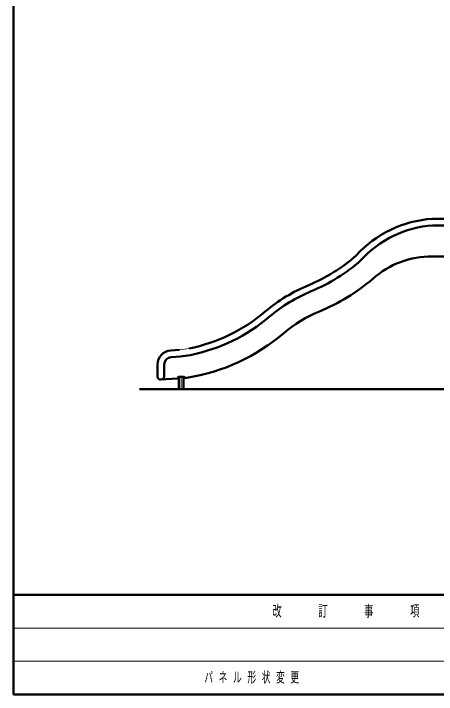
# Model space of a CAD drawing. Units: millimetres on the paper, scale 1:50. Extents: x -385 to 0, y -594 to 267.
# Drawn here: x -385 to -295.8, y -297 to -153.3 of the extents above; entities that cross this region are included whole.
import ezdxf

# ---------------------------------------------------------------- set-up
doc = ezdxf.new("R2010")
doc.units = ezdxf.units.MM
doc.linetypes.add('USER2', pattern=[6, 3, -1, 1, -1])
doc.layers.add('LY_1', color=140, linetype='Continuous', lineweight=50)
doc.styles.add('ＭＳ ゴシック', font='')
doc.styles.get('ＭＳ ゴシック').set_extended_font_data('MS Gothic')

msp = doc.modelspace()

# ---------------------------------------------------------------- linework, layer by layer
at = {"layer": 'LY_1', "color": 7}
for p, q in [((-385, -30), (-385, -297)), ((-358.435, -232.59), (-154.893, -232.59)), ((-385, -276), (0, -276)), ((-385, -297), (0, -297))]:
    msp.add_line(p, q, dxfattribs=at)
at = {"layer": 'LY_1'}
for p, q in [((-293.14, -196.59), (-296.629, -196.59)), ((-293.14, -197.99), (-296.55, -197.99)), ((-293.14, -204.59), (-296.629, -204.59)), ((-349.97, -224.253), (-351.838, -224.384)), ((-349.872, -225.65), (-351.74, -225.78)), ((-354.629, -227.376), (-354.629, -229.95)), ((-353.229, -227.376), (-353.229, -229.936)), ((-350.422, -230.299), (-353.987, -230.549)), ((-350.329, -230.089), (-350.329, -230.2)), ((-349.029, -229.989), (-350.229, -229.989)), ((-350.129, -229.989), (-350.129, -232.59)), ((-349.129, -229.989), (-349.129, -232.59)), ((-348.413, -230.159), (-348.822, -230.188))]:
    msp.add_line(p, q, dxfattribs=at)
at = {"layer": 'LY_1', "color": 7, "linetype": 'USER2', "lineweight": 13}
msp.add_line((-349.629, -229.989), (-349.629, -232.59), dxfattribs=at)
at = {"layer": 'LY_1', "color": 7, "lineweight": 13}
for p, q in [((-385, -283), (-243.5, -283)), ((-385, -290), (-243.5, -290))]:
    msp.add_line(p, q, dxfattribs=at)
at = {"layer": 'LY_1'}
for centre, radius, start, end in [((-294.964, -220.532), 24, 93.97722, 137.65189), ((-294.964, -220.532), 22.6, 93.97722, 137.84066), ((-296.516, -198.59), 0.6, 90, 96.57666), ((-336.315, -177.59), 35.7, 292.37115, 311.40962), ((-336.315, -177.59), 37.1, 292.37115, 311.53042), ((-296.974, -222.887), 18.3, 88.91966, 131.96535), ((-336.315, -177.59), 41.7, 292.37115, 310.54046), ((-309.673, -242.322), 34.3, 112.37115, 130.36096), ((-309.673, -242.322), 32.9, 112.37115, 130.36096), ((-355.005, -188.983), 35.7, 281.35987, 310.36096), ((-309.673, -242.322), 28.3, 112.37115, 130.36096), ((-355.005, -188.983), 37.1, 281.35987, 310.36096), ((-355.005, -188.983), 41.7, 279.09521, 310.36096), ((-351.629, -227.376), 3, 94, 180), ((-351.065, -208.591), 17.1, 274, 281.35987), ((-351.629, -227.376), 1.6, 94, 180), ((-353.829, -229.936), 0.6, 274, 0), ((-354.029, -229.95), 0.6, 180, 274), ((-350.429, -230.2), 0.1, 274, 0), ((-350.229, -230.089), 0.1, 90, 180), ((-349.029, -230.089), 0.1, 0, 90), ((-348.829, -230.088), 0.1, 180, 274)]:
    msp.add_arc(centre, radius, start, end, dxfattribs=at)
at = {"layer": 'LY_1', "color": 7, "lineweight": 13}
msp.add_arc((-351.065, -208.591), 15.7, 274, 281.35987, dxfattribs=at)

# ---------------------------------------------------------------- texts
at = {"layer": 'LY_1', "color": 7, "style": 'ＭＳ ゴシック'}
for s, insert, char_height, attachment_point in [('\\T1.64;\\W0.6;改\u3000\u3000訂\u3000\u3000事\u3000\u3000項', (-314.25, -279.5), 2.346, 5), ('\\T1.64;\\W0.6;パネル形状変更', (-344.75, -293.5), 2.199, 4)]:
    msp.add_mtext(s, dxfattribs=dict(at, insert=insert, char_height=char_height, attachment_point=attachment_point))

doc.saveas('drawing.dxf')
